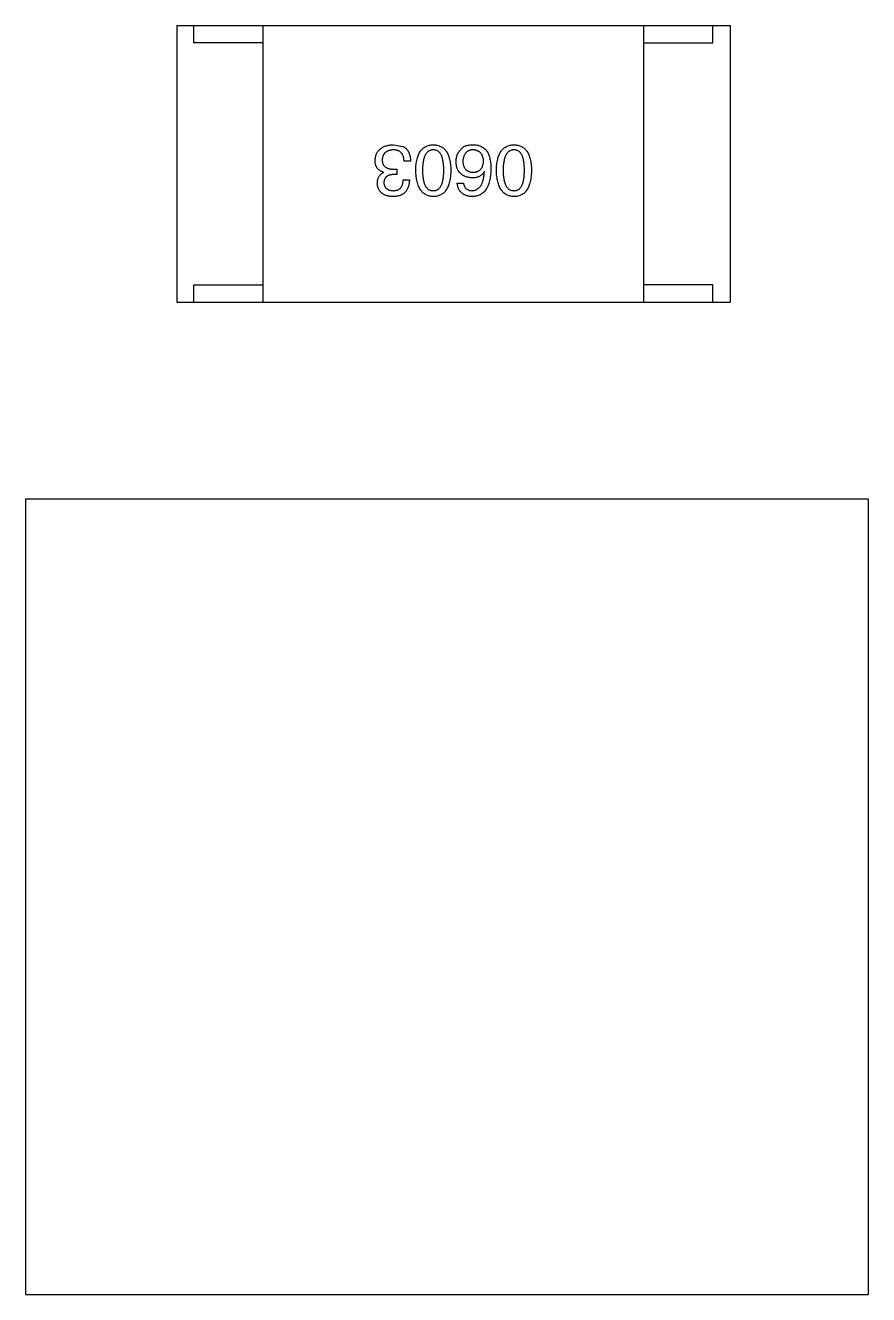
# Model space of a CAD drawing. Header units: inches. Extents: x 246 to 500, y -220 to -17.
# Drawn here: x 438.503 to 440.94, y -158.529 to -154.859 of the extents above; entities that cross this region are included whole.
import ezdxf

# ---------------------------------------------------------------- set-up
doc = ezdxf.new("R2010")
doc.units = ezdxf.units.IN
doc.header["$LTSCALE"] = 1.21
doc.header["$MEASUREMENT"] = 0
doc.layers.get('0').update_dxf_attribs({"linetype": 'CONTINUOUS'})

msp = doc.modelspace()

# ---------------------------------------------------------------- linework, layer by layer
at = {"color": 7, "linetype": 'Continuous'}
for p, q in [((438.9399, -154.8588), (440.5399, -154.8588)), ((438.9399, -154.8588), (438.9399, -155.6588)), ((438.9899, -154.9088), (438.9899, -154.8588)), ((439.1899, -155.6588), (439.1899, -154.8588)), ((440.2899, -155.6588), (440.2899, -154.8588)), ((440.4899, -154.9088), (440.4899, -154.8588)), ((440.5399, -154.8588), (440.5399, -155.6588)), ((439.1899, -154.9088), (438.9899, -154.9088)), ((440.2899, -154.9088), (440.4899, -154.9088)), ((439.5668, -155.204), (439.5938, -155.2089)), ((439.6159, -155.2515), (439.5971, -155.2515)), ((439.5381, -155.2843), (439.5381, -155.2835)), ((439.5766, -155.29), (439.5668, -155.29)), ((439.5676, -155.2745), (439.5766, -155.2745)), ((439.5766, -155.2745), (439.5766, -155.29)), ((439.5946, -155.3056), (439.6127, -155.3056)), ((439.8294, -155.2827), (439.8286, -155.2818)), ((439.7507, -155.3146), (439.7688, -155.3146)), ((438.9899, -155.6088), (439.1899, -155.6088)), ((438.9899, -155.6588), (438.9899, -155.6088)), ((440.4899, -155.6088), (440.2899, -155.6088)), ((440.4899, -155.6588), (440.4899, -155.6088)), ((438.9399, -155.6588), (440.5399, -155.6588)), ((440.9401, -156.2286), (438.5026, -156.2286)), ((438.5026, -156.2286), (438.5026, -158.5286)), ((440.9401, -158.5286), (440.9401, -156.2286)), ((438.5026, -158.5286), (440.9401, -158.5286))]:
    msp.add_line(p, q, dxfattribs=at)
for points, knots in [([(439.5135, -155.2499), (439.5136, -155.2481), (439.5139, -155.2446), (439.5148, -155.2395), (439.516, -155.2348), (439.5176, -155.2304), (439.5196, -155.2264), (439.5221, -155.2226), (439.5248, -155.2192), (439.528, -155.2162), (439.5315, -155.2135), (439.5355, -155.2111), (439.5398, -155.2091), (439.5444, -155.2074), (439.5495, -155.206), (439.5549, -155.2049), (439.5607, -155.2043), (439.5647, -155.2041), (439.5668, -155.204)], [0, 0, 0, 0, 0.068236, 0.132937, 0.194125, 0.253174, 0.310181, 0.365986, 0.421096, 0.476216, 0.532352, 0.590232, 0.649824, 0.71274, 0.778406, 0.848058, 0.921922, 1, 1, 1, 1]), ([(439.5659, -155.2187), (439.5647, -155.2188), (439.5623, -155.219), (439.5589, -155.2195), (439.5556, -155.2202), (439.5526, -155.2211), (439.5498, -155.2222), (439.5473, -155.2235), (439.5449, -155.225), (439.5428, -155.2267), (439.5409, -155.2286), (439.5392, -155.2307), (439.5378, -155.233), (439.5365, -155.2355), (439.5355, -155.2382), (439.5348, -155.2411), (439.5342, -155.2442), (439.5341, -155.2463), (439.534, -155.2474)], [0, 0, 0, 0, 0.076694, 0.149502, 0.218019, 0.283183, 0.345589, 0.405199, 0.462852, 0.519478, 0.575313, 0.630559, 0.687006, 0.744638, 0.804006, 0.866059, 0.931486, 1, 1, 1, 1]), ([(439.5971, -155.2515), (439.597, -155.2502), (439.5969, -155.2476), (439.5965, -155.2439), (439.5958, -155.2404), (439.5949, -155.2372), (439.5938, -155.2342), (439.5924, -155.2315), (439.5908, -155.2291), (439.589, -155.2269), (439.5869, -155.225), (439.5846, -155.2233), (439.582, -155.2219), (439.5792, -155.2207), (439.5762, -155.2198), (439.573, -155.2192), (439.5696, -155.2188), (439.5672, -155.2187), (439.5659, -155.2187)], [0, 0, 0, 0, 0.07723, 0.149593, 0.217944, 0.282232, 0.34411, 0.402297, 0.458791, 0.513966, 0.568538, 0.623291, 0.679957, 0.737243, 0.798142, 0.86118, 0.928728, 1, 1, 1, 1]), ([(439.5938, -155.2089), (439.5947, -155.2093), (439.5964, -155.2101), (439.5988, -155.2117), (439.6011, -155.2133), (439.6032, -155.2152), (439.6052, -155.2173), (439.607, -155.2195), (439.6086, -155.2219), (439.61, -155.2245), (439.6113, -155.2272), (439.6125, -155.2302), (439.6135, -155.2333), (439.6143, -155.2366), (439.6149, -155.2401), (439.6155, -155.2437), (439.6158, -155.2476), (439.6159, -155.2502), (439.6159, -155.2515)], [0, 0, 0, 0, 0.056906, 0.113264, 0.168825, 0.223843, 0.279195, 0.335267, 0.392098, 0.450414, 0.51054, 0.572219, 0.636652, 0.703156, 0.773102, 0.845505, 0.921063, 1, 1, 1, 1]), ([(439.6309, -155.2777), (439.631, -155.2748), (439.6312, -155.2691), (439.632, -155.2608), (439.633, -155.2531), (439.6346, -155.2459), (439.6364, -155.2393), (439.6387, -155.2333), (439.6413, -155.2278), (439.6443, -155.2228), (439.6476, -155.2185), (439.6514, -155.2147), (439.6555, -155.2114), (439.6601, -155.2088), (439.665, -155.2067), (439.6702, -155.2052), (439.6758, -155.2042), (439.6797, -155.2041), (439.6817, -155.204)], [0, 0, 0, 0, 0.08769, 0.170218, 0.24749, 0.319818, 0.387758, 0.451391, 0.511445, 0.568185, 0.622681, 0.67526, 0.726746, 0.778428, 0.830764, 0.884397, 0.940866, 1, 1, 1, 1]), ([(439.6817, -155.2187), (439.6804, -155.2188), (439.678, -155.219), (439.6744, -155.2197), (439.6711, -155.221), (439.668, -155.2227), (439.6652, -155.2248), (439.6626, -155.2274), (439.6603, -155.2305), (439.6582, -155.2339), (439.6564, -155.2379), (439.6548, -155.2423), (439.6535, -155.2471), (439.6524, -155.2524), (439.6516, -155.2581), (439.651, -155.2642), (439.6506, -155.2708), (439.6506, -155.2754), (439.6506, -155.2777)], [0, 0, 0, 0, 0.050879, 0.099377, 0.146973, 0.193618, 0.240619, 0.289461, 0.34047, 0.395283, 0.453059, 0.515633, 0.582666, 0.655287, 0.732971, 0.815933, 0.905166, 1, 1, 1, 1]), ([(439.6817, -155.204), (439.6837, -155.2041), (439.6876, -155.2042), (439.6932, -155.2052), (439.6985, -155.2067), (439.7033, -155.2088), (439.7079, -155.2114), (439.712, -155.2147), (439.7158, -155.2185), (439.7191, -155.2228), (439.7221, -155.2278), (439.7247, -155.2333), (439.727, -155.2393), (439.7288, -155.2459), (439.7304, -155.2531), (439.7315, -155.2608), (439.7322, -155.2691), (439.7324, -155.2748), (439.7325, -155.2777)], [0, 0, 0, 0, 0.059135, 0.115606, 0.169241, 0.221578, 0.273261, 0.324749, 0.377329, 0.431642, 0.488541, 0.548597, 0.612232, 0.680174, 0.752504, 0.829777, 0.912307, 1, 1, 1, 1]), ([(439.712, -155.2777), (439.712, -155.2754), (439.712, -155.2707), (439.7116, -155.2641), (439.711, -155.2578), (439.7102, -155.2521), (439.7091, -155.2468), (439.7079, -155.2419), (439.7063, -155.2375), (439.7045, -155.2335), (439.7025, -155.23), (439.7003, -155.227), (439.6978, -155.2245), (439.695, -155.2224), (439.6921, -155.2207), (439.6888, -155.2196), (439.6853, -155.2189), (439.6829, -155.2188), (439.6817, -155.2187)], [0, 0, 0, 0, 0.096457, 0.187288, 0.27178, 0.350132, 0.423455, 0.491343, 0.554037, 0.612253, 0.666313, 0.717038, 0.764921, 0.811214, 0.856775, 0.902988, 0.950234, 1, 1, 1, 1]), ([(439.7475, -155.2532), (439.7475, -155.2514), (439.7476, -155.248), (439.7483, -155.2429), (439.7494, -155.238), (439.751, -155.2332), (439.7532, -155.2287), (439.7557, -155.2243), (439.7587, -155.2201), (439.761, -155.2176), (439.7622, -155.2163)], [0, 0, 0, 0, 0.12904, 0.253809, 0.377066, 0.499122, 0.621469, 0.744665, 0.870607, 1, 1, 1, 1]), ([(439.7622, -155.2163), (439.7632, -155.2152), (439.765, -155.2131), (439.7685, -155.2105), (439.7724, -155.2083), (439.7768, -155.2065), (439.7817, -155.2052), (439.7871, -155.2043), (439.7929, -155.2039), (439.797, -155.2039), (439.7991, -155.204)], [0, 0, 0, 0, 0.105033, 0.21147, 0.321511, 0.438526, 0.563605, 0.698055, 0.843218, 1, 1, 1, 1]), ([(439.7958, -155.2187), (439.7947, -155.2188), (439.7926, -155.219), (439.7895, -155.2196), (439.7866, -155.2203), (439.7839, -155.2214), (439.7814, -155.2227), (439.7791, -155.2242), (439.777, -155.2259), (439.7751, -155.2279), (439.7734, -155.2302), (439.7719, -155.2326), (439.7705, -155.2353), (439.7695, -155.2383), (439.7686, -155.2415), (439.7679, -155.2449), (439.7674, -155.2485), (439.7672, -155.251), (439.7671, -155.2523)], [0, 0, 0, 0, 0.066682, 0.130303, 0.190802, 0.248749, 0.30534, 0.361219, 0.415721, 0.471765, 0.528279, 0.586428, 0.64659, 0.710143, 0.776461, 0.846692, 0.921137, 1, 1, 1, 1]), ([(439.827, -155.2515), (439.8269, -155.2502), (439.8267, -155.2477), (439.8262, -155.2441), (439.8254, -155.2407), (439.8245, -155.2375), (439.8233, -155.2346), (439.8218, -155.2319), (439.8203, -155.2295), (439.8184, -155.2273), (439.8164, -155.2253), (439.814, -155.2237), (439.8116, -155.2222), (439.8088, -155.221), (439.8059, -155.2201), (439.8027, -155.2194), (439.7993, -155.2189), (439.797, -155.2188), (439.7958, -155.2187)], [0, 0, 0, 0, 0.076467, 0.148148, 0.216496, 0.280559, 0.342274, 0.401168, 0.458322, 0.514073, 0.569257, 0.62465, 0.68124, 0.739113, 0.799947, 0.862804, 0.929597, 1, 1, 1, 1]), ([(439.7991, -155.204), (439.8012, -155.2041), (439.8052, -155.2043), (439.811, -155.2054), (439.8164, -155.207), (439.8215, -155.2092), (439.8261, -155.212), (439.8304, -155.2153), (439.8343, -155.2192), (439.8365, -155.2221), (439.8376, -155.2236)], [0, 0, 0, 0, 0.137449, 0.267856, 0.393219, 0.514735, 0.63397, 0.753734, 0.874967, 1, 1, 1, 1]), ([(439.8376, -155.2236), (439.8385, -155.2252), (439.8402, -155.2284), (439.8424, -155.2336), (439.8442, -155.2393), (439.8457, -155.2455), (439.8469, -155.2521), (439.8477, -155.2591), (439.8482, -155.2666), (439.8483, -155.2718), (439.8483, -155.2745)], [0, 0, 0, 0, 0.101889, 0.209155, 0.322694, 0.442863, 0.569758, 0.70479, 0.848502, 1, 1, 1, 1]), ([(439.864, -155.2777), (439.8641, -155.2748), (439.8643, -155.2691), (439.8651, -155.2608), (439.8662, -155.2531), (439.8677, -155.2459), (439.8696, -155.2393), (439.8718, -155.2333), (439.8744, -155.2278), (439.8774, -155.2228), (439.8808, -155.2185), (439.8845, -155.2147), (439.8887, -155.2114), (439.8932, -155.2088), (439.8981, -155.2067), (439.9034, -155.2052), (439.909, -155.2042), (439.9129, -155.2041), (439.9149, -155.204)], [0, 0, 0, 0, 0.08769, 0.170218, 0.24749, 0.319818, 0.387758, 0.451391, 0.511445, 0.568185, 0.622681, 0.67526, 0.726746, 0.778428, 0.830764, 0.884397, 0.940866, 1, 1, 1, 1]), ([(439.9149, -155.2187), (439.9136, -155.2188), (439.9111, -155.219), (439.9076, -155.2197), (439.9042, -155.221), (439.9012, -155.2227), (439.8983, -155.2248), (439.8958, -155.2274), (439.8935, -155.2305), (439.8914, -155.2339), (439.8895, -155.2379), (439.888, -155.2423), (439.8867, -155.2471), (439.8856, -155.2524), (439.8847, -155.2581), (439.8841, -155.2642), (439.8838, -155.2708), (439.8837, -155.2754), (439.8837, -155.2777)], [0, 0, 0, 0, 0.050879, 0.099377, 0.146973, 0.193618, 0.240619, 0.289461, 0.34047, 0.395283, 0.453059, 0.515633, 0.582666, 0.655287, 0.732971, 0.815933, 0.905166, 1, 1, 1, 1]), ([(439.9149, -155.204), (439.9168, -155.2041), (439.9207, -155.2042), (439.9264, -155.2052), (439.9316, -155.2067), (439.9365, -155.2088), (439.941, -155.2114), (439.9452, -155.2147), (439.9489, -155.2185), (439.9523, -155.2228), (439.9553, -155.2278), (439.9579, -155.2333), (439.9601, -155.2393), (439.962, -155.2459), (439.9635, -155.2531), (439.9646, -155.2608), (439.9654, -155.2691), (439.9656, -155.2748), (439.9657, -155.2777)], [0, 0, 0, 0, 0.059135, 0.115606, 0.169241, 0.221578, 0.273261, 0.324749, 0.377329, 0.431642, 0.488541, 0.548597, 0.612232, 0.680174, 0.752504, 0.829777, 0.912307, 1, 1, 1, 1]), ([(439.9452, -155.2777), (439.9452, -155.2754), (439.9451, -155.2707), (439.9447, -155.2641), (439.9442, -155.2578), (439.9434, -155.2521), (439.9423, -155.2468), (439.941, -155.2419), (439.9395, -155.2375), (439.9377, -155.2335), (439.9357, -155.23), (439.9335, -155.227), (439.9309, -155.2245), (439.9282, -155.2224), (439.9252, -155.2207), (439.922, -155.2196), (439.9185, -155.2189), (439.9161, -155.2188), (439.9149, -155.2187)], [0, 0, 0, 0, 0.096457, 0.187288, 0.27178, 0.350132, 0.423455, 0.491343, 0.554037, 0.612253, 0.666313, 0.717038, 0.764921, 0.811214, 0.856775, 0.902988, 0.950234, 1, 1, 1, 1]), ([(439.5381, -155.2835), (439.5371, -155.2832), (439.5351, -155.2825), (439.5323, -155.2814), (439.5297, -155.2801), (439.5273, -155.2787), (439.5251, -155.2771), (439.5231, -155.2753), (439.5212, -155.2735), (439.5196, -155.2714), (439.5182, -155.2692), (439.5169, -155.2669), (439.5158, -155.2644), (439.515, -155.2618), (439.5143, -155.259), (439.5139, -155.2561), (439.5135, -155.253), (439.5135, -155.2509), (439.5135, -155.2499)], [0, 0, 0, 0, 0.069445, 0.136039, 0.200011, 0.261745, 0.322328, 0.381403, 0.438864, 0.496655, 0.554398, 0.612391, 0.672266, 0.733005, 0.79604, 0.861293, 0.928785, 1, 1, 1, 1]), ([(439.534, -155.2474), (439.534, -155.2485), (439.534, -155.2506), (439.5344, -155.2537), (439.5351, -155.2566), (439.536, -155.2592), (439.5372, -155.2617), (439.5387, -155.2639), (439.5404, -155.266), (439.5424, -155.2677), (439.5446, -155.2693), (439.5471, -155.2707), (439.5499, -155.2719), (439.5529, -155.2728), (439.5562, -155.2736), (439.5598, -155.2741), (439.5636, -155.2744), (439.5662, -155.2745), (439.5676, -155.2745)], [0, 0, 0, 0, 0.066518, 0.129194, 0.188613, 0.245254, 0.300032, 0.353805, 0.407079, 0.461108, 0.516272, 0.574141, 0.634837, 0.699275, 0.767504, 0.840272, 0.917505, 1, 1, 1, 1]), ([(439.7942, -155.2999), (439.7924, -155.2997), (439.7888, -155.2994), (439.7837, -155.2985), (439.7788, -155.2973), (439.7744, -155.2958), (439.7703, -155.294), (439.7665, -155.2919), (439.763, -155.2894), (439.7599, -155.2866), (439.7571, -155.2835), (439.7547, -155.2801), (439.7526, -155.2764), (439.7509, -155.2723), (439.7495, -155.268), (439.7485, -155.2633), (439.7477, -155.2583), (439.7476, -155.2549), (439.7475, -155.2532)], [0, 0, 0, 0, 0.074228, 0.144548, 0.211288, 0.274576, 0.335162, 0.393915, 0.450599, 0.506657, 0.562409, 0.618617, 0.676096, 0.735061, 0.79654, 0.860906, 0.928473, 1, 1, 1, 1]), ([(439.7671, -155.2523), (439.7672, -155.2536), (439.7674, -155.256), (439.7679, -155.2594), (439.7686, -155.2626), (439.7695, -155.2656), (439.7707, -155.2684), (439.772, -155.2709), (439.7736, -155.2732), (439.7753, -155.2753), (439.7772, -155.2771), (439.7794, -155.2788), (439.7818, -155.2801), (439.7844, -155.2813), (439.7871, -155.2822), (439.7901, -155.2829), (439.7933, -155.2833), (439.7955, -155.2834), (439.7966, -155.2835)], [0, 0, 0, 0, 0.076288, 0.14871, 0.216387, 0.281386, 0.342528, 0.402111, 0.4591, 0.514852, 0.569974, 0.625644, 0.682226, 0.740156, 0.800362, 0.863471, 0.930116, 1, 1, 1, 1]), ([(439.7966, -155.2835), (439.7978, -155.2834), (439.8001, -155.2833), (439.8033, -155.2829), (439.8064, -155.2822), (439.8093, -155.2812), (439.8119, -155.2801), (439.8143, -155.2786), (439.8166, -155.277), (439.8186, -155.2751), (439.8204, -155.273), (439.822, -155.2706), (439.8234, -155.268), (439.8245, -155.2652), (439.8254, -155.2621), (439.8262, -155.2588), (439.8267, -155.2552), (439.8269, -155.2528), (439.827, -155.2515)], [0, 0, 0, 0, 0.070453, 0.136523, 0.199866, 0.260392, 0.318446, 0.374657, 0.430182, 0.485556, 0.541071, 0.598396, 0.657208, 0.718642, 0.783247, 0.851631, 0.923928, 1, 1, 1, 1]), ([(439.52, -155.3154), (439.5201, -155.3136), (439.5202, -155.3101), (439.521, -155.305), (439.5225, -155.3003), (439.5244, -155.2962), (439.527, -155.2925), (439.5301, -155.2892), (439.5339, -155.2864), (439.5366, -155.285), (439.5381, -155.2843)], [0, 0, 0, 0, 0.143686, 0.277942, 0.40333, 0.521785, 0.638573, 0.755208, 0.874773, 1, 1, 1, 1]), ([(439.5668, -155.29), (439.5657, -155.2901), (439.5635, -155.2902), (439.5605, -155.2905), (439.5576, -155.2911), (439.5549, -155.2918), (439.5524, -155.2927), (439.5502, -155.2937), (439.5481, -155.2949), (439.5463, -155.2963), (439.5446, -155.2979), (439.5432, -155.2997), (439.5419, -155.3016), (439.5409, -155.3037), (439.5401, -155.306), (439.5395, -155.3084), (439.5391, -155.3111), (439.539, -155.3129), (439.5389, -155.3138)], [0, 0, 0, 0, 0.079415, 0.154091, 0.22508, 0.29186, 0.355026, 0.415127, 0.472418, 0.528511, 0.583551, 0.638361, 0.693547, 0.750023, 0.807857, 0.868401, 0.932259, 1, 1, 1, 1]), ([(439.6127, -155.3056), (439.6126, -155.3075), (439.6125, -155.3113), (439.6118, -155.3167), (439.6108, -155.3217), (439.6095, -155.3264), (439.6077, -155.3307), (439.6057, -155.3347), (439.6033, -155.3383), (439.6004, -155.3415), (439.5973, -155.3444), (439.5937, -155.3469), (439.5898, -155.349), (439.5856, -155.3507), (439.581, -155.3521), (439.576, -155.3531), (439.5707, -155.3538), (439.567, -155.3539), (439.5651, -155.354)], [0, 0, 0, 0, 0.074804, 0.144899, 0.211458, 0.274554, 0.334363, 0.392059, 0.448123, 0.503024, 0.558154, 0.613471, 0.670844, 0.729926, 0.792003, 0.857405, 0.926768, 1, 1, 1, 1]), ([(439.5659, -155.3368), (439.5671, -155.3367), (439.5693, -155.3367), (439.5724, -155.3363), (439.5754, -155.3357), (439.5782, -155.3349), (439.5807, -155.3338), (439.5831, -155.3324), (439.5852, -155.3309), (439.5871, -155.329), (439.5888, -155.3269), (439.5903, -155.3246), (439.5915, -155.322), (439.5926, -155.3192), (439.5935, -155.3162), (439.594, -155.3128), (439.5945, -155.3093), (439.5946, -155.3069), (439.5946, -155.3056)], [0, 0, 0, 0, 0.069877, 0.136363, 0.198671, 0.257968, 0.315462, 0.370709, 0.425568, 0.479847, 0.535753, 0.592303, 0.651386, 0.713311, 0.778642, 0.84836, 0.921866, 1, 1, 1, 1]), ([(439.6817, -155.354), (439.6797, -155.3539), (439.6759, -155.3536), (439.6704, -155.3526), (439.6652, -155.3509), (439.6603, -155.3487), (439.6559, -155.3459), (439.6518, -155.3426), (439.6481, -155.3386), (439.6447, -155.3341), (439.6417, -155.329), (439.639, -155.3233), (439.6368, -155.3171), (439.6349, -155.3103), (439.6333, -155.303), (439.6321, -155.2951), (439.6313, -155.2866), (439.631, -155.2808), (439.6309, -155.2777)], [0, 0, 0, 0, 0.057415, 0.112361, 0.16496, 0.216437, 0.267441, 0.318839, 0.371478, 0.426325, 0.483626, 0.544235, 0.608673, 0.677374, 0.750405, 0.828394, 0.911525, 1, 1, 1, 1]), ([(439.6506, -155.2777), (439.6506, -155.2801), (439.6506, -155.2847), (439.651, -155.2914), (439.6516, -155.2977), (439.6524, -155.3034), (439.6535, -155.3088), (439.6548, -155.3136), (439.6564, -155.318), (439.6582, -155.322), (439.6603, -155.3254), (439.6626, -155.3285), (439.6652, -155.331), (439.668, -155.3332), (439.6711, -155.3348), (439.6744, -155.3359), (439.678, -155.3366), (439.6804, -155.3367), (439.6817, -155.3368)], [0, 0, 0, 0, 0.095719, 0.185854, 0.269738, 0.347952, 0.420315, 0.487894, 0.550245, 0.608186, 0.662454, 0.713283, 0.761375, 0.808209, 0.854301, 0.901312, 0.949396, 1, 1, 1, 1]), ([(439.6817, -155.3368), (439.6829, -155.3367), (439.6853, -155.3366), (439.6888, -155.3359), (439.692, -155.3348), (439.695, -155.3331), (439.6978, -155.331), (439.7003, -155.3285), (439.7025, -155.3254), (439.7045, -155.3219), (439.7063, -155.318), (439.7079, -155.3136), (439.7091, -155.3087), (439.7102, -155.3034), (439.711, -155.2977), (439.7116, -155.2914), (439.712, -155.2847), (439.712, -155.2801), (439.712, -155.2777)], [0, 0, 0, 0, 0.049764, 0.097007, 0.143217, 0.188577, 0.235116, 0.282997, 0.333719, 0.387776, 0.445989, 0.508679, 0.576563, 0.649481, 0.728235, 0.812722, 0.903548, 1, 1, 1, 1]), ([(439.7325, -155.2777), (439.7324, -155.2808), (439.7322, -155.2867), (439.7315, -155.2953), (439.7304, -155.3032), (439.7288, -155.3106), (439.727, -155.3175), (439.7247, -155.3237), (439.7221, -155.3294), (439.7191, -155.3345), (439.7158, -155.339), (439.712, -155.3429), (439.7079, -155.3463), (439.7034, -155.349), (439.6985, -155.3511), (439.6932, -155.3527), (439.6876, -155.3537), (439.6837, -155.3539), (439.6817, -155.354)], [0, 0, 0, 0, 0.088823, 0.172287, 0.250296, 0.323438, 0.392244, 0.456221, 0.516635, 0.573871, 0.628, 0.680335, 0.731489, 0.782557, 0.834044, 0.886738, 0.942089, 1, 1, 1, 1]), ([(439.8483, -155.2745), (439.8482, -155.2776), (439.848, -155.2837), (439.8471, -155.2926), (439.846, -155.3008), (439.8444, -155.3085), (439.8424, -155.3156), (439.84, -155.3221), (439.8373, -155.328), (439.834, -155.3332), (439.8305, -155.338), (439.8265, -155.3421), (439.8221, -155.3456), (439.8173, -155.3485), (439.812, -155.3508), (439.8064, -155.3525), (439.8004, -155.3536), (439.7963, -155.3538), (439.7942, -155.354)], [0, 0, 0, 0, 0.087517, 0.169686, 0.246944, 0.319347, 0.387088, 0.450961, 0.511075, 0.567974, 0.622351, 0.675039, 0.726853, 0.778688, 0.83093, 0.884738, 0.941043, 1, 1, 1, 1]), ([(439.8286, -155.2818), (439.8277, -155.2833), (439.8261, -155.2861), (439.8229, -155.2898), (439.8192, -155.2929), (439.8151, -155.2955), (439.8105, -155.2974), (439.8055, -155.2989), (439.8, -155.2997), (439.7962, -155.2998), (439.7942, -155.2999)], [0, 0, 0, 0, 0.122276, 0.239997, 0.35611, 0.473903, 0.59404, 0.720428, 0.855383, 1, 1, 1, 1]), ([(439.7942, -155.3368), (439.7955, -155.3367), (439.798, -155.3365), (439.8017, -155.3356), (439.8052, -155.3345), (439.8084, -155.3328), (439.8114, -155.3308), (439.8142, -155.3284), (439.8167, -155.3256), (439.8191, -155.3224), (439.8212, -155.3188), (439.823, -155.3148), (439.8247, -155.3104), (439.8261, -155.3056), (439.8272, -155.3004), (439.8282, -155.2949), (439.829, -155.2889), (439.8293, -155.2848), (439.8294, -155.2827)], [0, 0, 0, 0, 0.054741, 0.107075, 0.158339, 0.208382, 0.258772, 0.310045, 0.362765, 0.417822, 0.475982, 0.537466, 0.602901, 0.673037, 0.747247, 0.826291, 0.910782, 1, 1, 1, 1]), ([(439.9149, -155.354), (439.9129, -155.3539), (439.9091, -155.3536), (439.9035, -155.3526), (439.8983, -155.3509), (439.8935, -155.3487), (439.889, -155.3459), (439.8849, -155.3426), (439.8812, -155.3386), (439.8778, -155.3341), (439.8748, -155.329), (439.8722, -155.3233), (439.8699, -155.3171), (439.868, -155.3103), (439.8665, -155.303), (439.8653, -155.2951), (439.8644, -155.2866), (439.8642, -155.2808), (439.864, -155.2777)], [0, 0, 0, 0, 0.057415, 0.112361, 0.16496, 0.216437, 0.267441, 0.318839, 0.371478, 0.426325, 0.483626, 0.544235, 0.608673, 0.677374, 0.750405, 0.828394, 0.911525, 1, 1, 1, 1]), ([(439.8837, -155.2777), (439.8837, -155.2801), (439.8838, -155.2847), (439.8841, -155.2914), (439.8847, -155.2977), (439.8856, -155.3034), (439.8867, -155.3088), (439.888, -155.3136), (439.8896, -155.318), (439.8914, -155.322), (439.8935, -155.3254), (439.8958, -155.3285), (439.8984, -155.331), (439.9012, -155.3332), (439.9042, -155.3348), (439.9076, -155.3359), (439.9111, -155.3366), (439.9136, -155.3367), (439.9149, -155.3368)], [0, 0, 0, 0, 0.095719, 0.185854, 0.269738, 0.347952, 0.420315, 0.487894, 0.550245, 0.608186, 0.662454, 0.713283, 0.761375, 0.808209, 0.854301, 0.901312, 0.949396, 1, 1, 1, 1]), ([(439.9149, -155.3368), (439.9161, -155.3367), (439.9185, -155.3366), (439.922, -155.3359), (439.9252, -155.3348), (439.9282, -155.3331), (439.9309, -155.331), (439.9335, -155.3285), (439.9357, -155.3254), (439.9377, -155.3219), (439.9395, -155.318), (439.941, -155.3136), (439.9423, -155.3087), (439.9434, -155.3034), (439.9442, -155.2977), (439.9447, -155.2914), (439.9451, -155.2847), (439.9452, -155.2801), (439.9452, -155.2777)], [0, 0, 0, 0, 0.049764, 0.097007, 0.143217, 0.188577, 0.235116, 0.282997, 0.333719, 0.387776, 0.445989, 0.508679, 0.576563, 0.649481, 0.728235, 0.812722, 0.903548, 1, 1, 1, 1]), ([(439.9657, -155.2777), (439.9656, -155.2808), (439.9654, -155.2867), (439.9646, -155.2953), (439.9635, -155.3032), (439.962, -155.3106), (439.9601, -155.3175), (439.9579, -155.3237), (439.9553, -155.3294), (439.9523, -155.3345), (439.9489, -155.339), (439.9452, -155.3429), (439.941, -155.3463), (439.9365, -155.349), (439.9316, -155.3511), (439.9264, -155.3527), (439.9207, -155.3537), (439.9168, -155.3539), (439.9149, -155.354)], [0, 0, 0, 0, 0.088823, 0.172287, 0.250296, 0.323438, 0.392244, 0.456221, 0.516635, 0.573871, 0.628, 0.680335, 0.731489, 0.782557, 0.834044, 0.886738, 0.942089, 1, 1, 1, 1]), ([(439.5651, -155.354), (439.5634, -155.3539), (439.56, -155.3537), (439.5552, -155.3531), (439.5506, -155.3522), (439.5464, -155.351), (439.5424, -155.3496), (439.5388, -155.3479), (439.5355, -155.3459), (439.5325, -155.3436), (439.5298, -155.341), (439.5275, -155.3382), (439.5254, -155.3351), (439.5237, -155.3317), (439.5223, -155.328), (439.5212, -155.3241), (439.5204, -155.3199), (439.5202, -155.3169), (439.52, -155.3154)], [0, 0, 0, 0, 0.077845, 0.151584, 0.221397, 0.287366, 0.350104, 0.410398, 0.467998, 0.524388, 0.579979, 0.635152, 0.690917, 0.747936, 0.806661, 0.867861, 0.932479, 1, 1, 1, 1]), ([(439.5389, -155.3138), (439.539, -155.3147), (439.5392, -155.3164), (439.5396, -155.319), (439.5403, -155.3213), (439.5412, -155.3235), (439.5422, -155.3256), (439.5435, -155.3274), (439.5448, -155.3291), (439.5465, -155.3307), (439.5482, -155.332), (439.5502, -155.3332), (439.5524, -155.3342), (439.5547, -155.3351), (439.5573, -155.3357), (439.56, -155.3362), (439.5629, -155.3366), (439.5649, -155.3367), (439.5659, -155.3368)], [0, 0, 0, 0, 0.067655, 0.132224, 0.194132, 0.253145, 0.309858, 0.366002, 0.421361, 0.47702, 0.532632, 0.590536, 0.65067, 0.713258, 0.779588, 0.848803, 0.921949, 1, 1, 1, 1]), ([(439.7942, -155.354), (439.7926, -155.3538), (439.7895, -155.3536), (439.785, -155.3529), (439.7807, -155.3519), (439.7767, -155.3507), (439.773, -155.3492), (439.7696, -155.3474), (439.7665, -155.3453), (439.7636, -155.343), (439.761, -155.3404), (439.7587, -155.3375), (439.7567, -155.3343), (439.7549, -155.3309), (439.7534, -155.3272), (439.7523, -155.3233), (439.7513, -155.319), (439.7509, -155.3161), (439.7507, -155.3146)], [0, 0, 0, 0, 0.073784, 0.144317, 0.211047, 0.274818, 0.336501, 0.395724, 0.453465, 0.510016, 0.566585, 0.622844, 0.680328, 0.739335, 0.800408, 0.863904, 0.93053, 1, 1, 1, 1]), ([(439.7688, -155.3146), (439.7692, -155.3164), (439.7699, -155.3197), (439.7717, -155.3243), (439.7741, -155.3281), (439.7771, -155.3313), (439.7806, -155.3338), (439.7846, -155.3355), (439.7892, -155.3366), (439.7925, -155.3367), (439.7942, -155.3368)], [0, 0, 0, 0, 0.1439, 0.274233, 0.394478, 0.509388, 0.621911, 0.738504, 0.863414, 1, 1, 1, 1])]:
    msp.add_open_spline(points, degree=3, knots=knots, dxfattribs=at)

doc.saveas('drawing.dxf')
